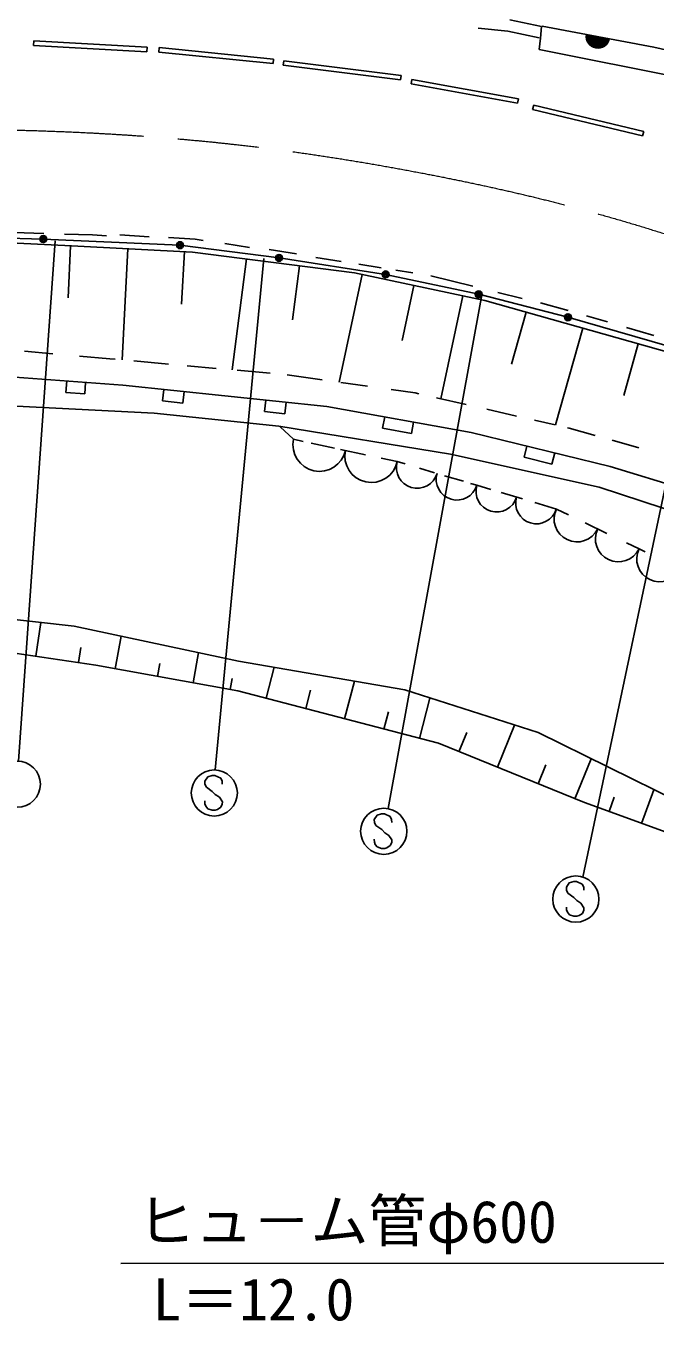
# Model space of a CAD drawing. Units: millimetres, scale not verified. Extents: x 40000 to 680000, y 20000 to 380000.
# Drawn here: x 291488 to 318722, y 277112 to 333234 of the extents above; entities that cross this region are included whole.
import ezdxf
from ezdxf.enums import TextEntityAlignment as Align

# ---------------------------------------------------------------- set-up
doc = ezdxf.new("R2010")
doc.units = ezdxf.units.MM
doc.header["$LTSCALE"] = 1000
doc.linetypes.add('CHAIN', pattern=[18.5, 12, -1.5, 3.5, -1.5])
for name, color, linetype, lineweight in [('M-BGD', 7, 'Continuous', 25), ('M-BMK', 2, 'CHAIN', 13), ('M-STR-STR3', 7, 'Continuous', 25), ('M-STR-STRC', 7, 'Continuous', 25)]:
    doc.layers.add(name, color=color, linetype=linetype, lineweight=lineweight)
doc.styles.add('ＭＳ ゴシック', font='')
doc.styles.get('ＭＳ ゴシック').set_extended_font_data('MS Gothic')

msp = doc.modelspace()

# ---------------------------------------------------------------- linework, layer by layer
at = {"layer": 'M-BGD'}
for p, q in [((312433, 333497), (313802, 333207)), ((311060, 333143), (312354, 333003)), ((312354, 333003), (313698, 332718)), ((313802, 333207), (313757, 332706)), ((318663, 332313), (313830, 333226)), ((291816, 332383), (291827, 332582)), ((296723, 332108), (291816, 332383)), ((291827, 332582), (296735, 332307)), ((296735, 332307), (296723, 332108)), ((297237, 332094), (297257, 332293)), ((297257, 332293), (302211, 331799)), ((313757, 332706), (313706, 332215)), ((324630, 330958), (318663, 332313)), ((302191, 331600), (297237, 332094)), ((302211, 331799), (302191, 331600)), ((302626, 331528), (302650, 331727)), ((302650, 331727), (307729, 331089)), ((313706, 332215), (321393, 330667)), ((307704, 330891), (302626, 331528)), ((307729, 331089), (307704, 330891)), ((308157, 330722), (308193, 330918)), ((312768, 329882), (308157, 330722)), ((308193, 330918), (312804, 330079)), ((312804, 330079), (312768, 329882)), ((313423, 329612), (313470, 329806)), ((318181, 328470), (313423, 329612)), ((313470, 329806), (318228, 328664)), ((318228, 328664), (318181, 328470)), ((287641, 324119), (292237, 323996)), ((288559, 323939), (293462, 323708)), ((290977, 324275), (292266, 324239)), ((292237, 323996), (298154, 323733)), ((293160, 324213), (294366, 324179)), ((294366, 324179), (294970, 324141)), ((295559, 324181), (296829, 324101)), ((297658, 324069), (298808, 323996)), ((298808, 323996), (299163, 323941)), ((293317, 321456), (293423, 323710)), ((293462, 323708), (298693, 323436)), ((295655, 318759), (295906, 323581)), ((298154, 323733), (302445, 323182)), ((298229, 321176), (298347, 323454)), ((298693, 323436), (305709, 322533)), ((300093, 323801), (301162, 323634)), ((302024, 323540), (303200, 323357)), ((300422, 318330), (301040, 323134)), ((302445, 323182), (307057, 322464)), ((303030, 320500), (303331, 322839)), ((304036, 323194), (305130, 323023)), ((305896, 322904), (306864, 322753)), ((305052, 317796), (306038, 322464)), ((305709, 322533), (311355, 321341)), ((307057, 322464), (311090, 321603)), ((307504, 322653), (308232, 322539)), ((309022, 322399), (310826, 321953)), ((307774, 319597), (308279, 321991)), ((311090, 321603), (314950, 320608)), ((311919, 321683), (312962, 321425)), ((309450, 317075), (310394, 321544)), ((311355, 321341), (320423, 318775)), ((313756, 321229), (314119, 321139)), ((314119, 321139), (314962, 320896)), ((312502, 318579), (313141, 320836)), ((314950, 320608), (320418, 319032)), ((315757, 320666), (316660, 320405)), ((314412, 315943), (315600, 320140)), ((317488, 320166), (318672, 319823)), ((317363, 317222), (317996, 319462)), ((291419, 319133), (292659, 319024)), ((293804, 318923), (295125, 318807)), ((295125, 318807), (295347, 318787)), ((287595, 318261), (295685, 317670)), ((296155, 318714), (297657, 318579)), ((298463, 318506), (299727, 318393)), ((300633, 318311), (302056, 318183)), ((293222, 317349), (293258, 317848)), ((294031, 317290), (294067, 317789)), ((295685, 317670), (304519, 316737)), ((302793, 318116), (304312, 317901)), ((305116, 317787), (306274, 317622)), ((294031, 317290), (293222, 317349)), ((297399, 316987), (297452, 317484)), ((298283, 316893), (298335, 317390)), ((307291, 317478), (308331, 317331)), ((308331, 317331), (308498, 317292)), ((309265, 317117), (310539, 316827)), ((297042, 316456), (289733, 316822)), ((298283, 316893), (297399, 316987)), ((301816, 316520), (301869, 317017)), ((302700, 316426), (302752, 316924)), ((304519, 316737), (310764, 315619)), ((311440, 316621), (312724, 316328)), ((302437, 315897), (297042, 316456)), ((302700, 316426), (301816, 316520)), ((306929, 315798), (307017, 316290)), ((308178, 315574), (308266, 316066)), ((313506, 316149), (314391, 315947)), ((309872, 314671), (302437, 315897)), ((303073, 315322), (302494, 315860)), ((308178, 315574), (306929, 315798)), ((310764, 315619), (316784, 314147)), ((314931, 315824), (315005, 315807)), ((315005, 315807), (316130, 315490)), ((303073, 315322), (303493, 315232)), ((303841, 315157), (304838, 314942)), ((305110, 314883), (306190, 314651)), ((313054, 314545), (313172, 315030)), ((316861, 315284), (318022, 314957)), ((306870, 314504), (307563, 314355)), ((307563, 314355), (307901, 314254)), ((316308, 313241), (309872, 314671)), ((314257, 314250), (313054, 314545)), ((314257, 314250), (314376, 314736)), ((308520, 314069), (309174, 313874)), ((309607, 313745), (310424, 313501)), ((316784, 314147), (322150, 312490)), ((310738, 313407), (311005, 313327)), ((311005, 313327), (311607, 313148)), ((321748, 311462), (316308, 313241)), ((312060, 313013), (312978, 312738)), ((313518, 312577), (314448, 312300)), ((314448, 312300), (314972, 312047)), ((315700, 311696), (316640, 311242)), ((317490, 310832), (318028, 310572)), ((318028, 310572), (318290, 310446)), ((287563, 307907), (293579, 307226)), ((292134, 307389), (291916, 305920)), ((293579, 307226), (300691, 305710)), ((294517, 305533), (287666, 306553)), ((295606, 306794), (295350, 305382)), ((293865, 306305), (293767, 305644)), ((298960, 306079), (298723, 304771)), ((300663, 304419), (294517, 305533)), ((297285, 305601), (297185, 305049)), ((300691, 305710), (307883, 304461)), ((302240, 305441), (301889, 304098)), ((300413, 304952), (300327, 304480)), ((305706, 304839), (305280, 303210)), ((309342, 302147), (300663, 304419)), ((303805, 304445), (303597, 303651)), ((307883, 304461), (313656, 302609)), ((308975, 304111), (308518, 302362)), ((307179, 303517), (306982, 302765)), ((310574, 302622), (310234, 301784)), ((312643, 302934), (311901, 301107)), ((313656, 302609), (319744, 299607)), ((315671, 299576), (309342, 302147)), ((315951, 301477), (315248, 299747)), ((313992, 301212), (313659, 300393)), ((316952, 299808), (316728, 299192)), ((318666, 300138), (318136, 298680)), ((320796, 297714), (315671, 299576))]:
    msp.add_line(p, q, dxfattribs=at)
for centre, radius in [((292237, 323996), 150), ((292237, 323996), 100), ((292237, 323996), 50), ((298154, 323733), 150), ((298154, 323733), 100), ((298154, 323733), 50), ((302445, 323182), 150), ((302445, 323182), 100), ((302445, 323182), 50), ((307057, 322464), 150), ((307057, 322464), 100), ((307057, 322464), 50), ((311090, 321603), 150), ((311090, 321603), 100), ((311090, 321603), 50), ((314950, 320608), 150), ((314950, 320608), 100), ((314950, 320608), 50)]:
    msp.add_circle(centre, radius, dxfattribs=at)
for centre, radius, start, end in [((316246, 332769), 500, 169.3048, 349.3048), ((316246, 332769), 500, 169.3048, 349.3048), ((316246, 332769), 450, 169.3048, 349.3048), ((316246, 332769), 400, 169.3048, 349.3048), ((316246, 332769), 350, 169.3048, 349.3048), ((316246, 332769), 300, 169.3048, 349.3048), ((316246, 332769), 250, 169.3048, 349.3048), ((316246, 332769), 200, 169.3048, 349.3048), ((316246, 332769), 150, 169.3048, 349.3048), ((316246, 332769), 100, 169.3048, 349.3048), ((316246, 332769), 50, 169.3048, 349.3048), ((304195, 315080), 1148, 167.842, 347.842), ((306440, 314597), 1148, 167.842, 347.842), ((308424, 314098), 898, 163.3792, 343.3791), ((310145, 313584), 898, 163.3792, 343.3791), ((311866, 313070), 898, 163.3792, 343.3791), ((313587, 312557), 898, 163.3792, 343.3791), ((315343, 311868), 994, 154.2375, 334.2375), ((317133, 311004), 994, 154.2375, 334.2375), ((318923, 310140), 994, 154.2375, 334.2375)]:
    msp.add_arc(centre, radius, start, end, dxfattribs=at)
for points, knots in [([(311603, 339742), (312721, 339596), (313840, 339450), (314960, 339318), (315746, 339225), (316532, 339138), (317316, 339030), (318459, 338873), (319596, 338670), (320730, 338452), (322737, 338066), (324735, 337631), (326720, 337142), (328253, 336764), (329779, 336354), (331303, 335935), (334460, 335067), (337609, 334160), (340682, 333032), (342796, 332256), (344874, 331376), (346908, 330408), (349537, 329158), (352094, 327763), (354609, 326292), (357345, 324693), (360032, 323005), (362596, 321150), (364884, 319494), (367073, 317703), (369268, 315916), (371767, 313881), (374272, 311849), (376583, 309610), (377815, 308417), (378992, 307164), (380172, 305919), (381588, 304423), (383007, 302938), (384501, 301507), (385781, 300282), (387115, 299096), (388179, 297700), (388932, 296713), (389550, 295620), (390167, 294527)], [0, 0, 0, 0, 1, 1, 1, 2, 2, 2, 3, 3, 3, 4, 4, 4, 5, 5, 5, 6, 6, 6, 7, 7, 7, 8, 8, 8, 9, 9, 9, 10, 10, 10, 11, 11, 11, 12, 12, 12, 13, 13, 13, 14, 14, 14, 15, 15, 15, 15]), ([(383507, 295643), (382766, 296951), (382025, 298258), (381191, 299505), (380427, 300646), (379585, 301737), (378706, 302794), (377849, 303825), (376957, 304825), (376031, 305794), (375017, 306856), (373963, 307881), (372881, 308874), (371799, 309868), (370688, 310831), (369595, 311813), (367978, 313266), (366399, 314762), (364748, 316177), (363430, 317306), (362065, 318384), (360655, 319396), (358985, 320595), (357250, 321701), (355548, 322856), (354371, 323655), (353210, 324478), (352007, 325235), (350326, 326293), (348565, 327223), (346770, 328079), (345030, 328909), (343259, 329669), (341466, 330370), (339841, 331006), (338198, 331594), (336547, 332161), (334917, 332721), (333279, 333261), (331640, 333790), (329684, 334421), (327726, 335036), (325772, 335703), (324196, 336241), (322622, 336812), (320999, 337121), (319637, 337381), (318239, 337456), (316842, 337532)], [0, 0, 0, 0, 1, 1, 1, 2, 2, 2, 3, 3, 3, 4, 4, 4, 5, 5, 5, 6, 6, 6, 7, 7, 7, 8, 8, 8, 9, 9, 9, 10, 10, 10, 11, 11, 11, 12, 12, 12, 13, 13, 13, 14, 14, 14, 15, 15, 15, 16, 16, 16, 16])]:
    msp.add_open_spline(points, degree=3, knots=knots, dxfattribs=at)
at = {"layer": 'M-BMK'}
msp.add_open_spline([(266323, 325858), (268506, 326357), (270689, 326855), (272889, 327271), (275398, 327746), (277929, 328113), (280471, 328358), (282310, 328535), (284155, 328648), (286001, 328703), (288794, 328787), (291591, 328739), (294382, 328594), (296477, 328484), (298570, 328319), (300654, 328084), (303367, 327777), (306067, 327350), (308750, 326834), (311088, 326384), (313412, 325866), (315707, 325241), (318420, 324501), (321090, 323611), (323747, 322679), (326367, 321761), (328975, 320802), (331502, 319662), (333663, 318687), (335766, 317580), (337832, 316415), (339594, 315423), (341329, 314388), (343054, 313336), (343631, 312984), (344207, 312630), (344777, 312269), (346074, 311447), (347343, 310584), (348595, 309696), (348804, 309548), (349012, 309399), (349219, 309249), (349427, 309100), (349634, 308950), (349841, 308799), (350047, 308648), (350254, 308497), (350459, 308345), (350853, 308054), (351245, 307760), (351636, 307464), (352026, 307168), (352416, 306871), (352804, 306572), (353183, 306279), (353561, 305985), (353939, 305690)], degree=3, knots=[0, 0, 0, 0, 1, 1, 1, 2, 2, 2, 3, 3, 3, 4, 4, 4, 5, 5, 5, 6, 6, 6, 7, 7, 7, 8, 8, 8, 9, 9, 9, 10, 10, 10, 11, 11, 11, 12, 12, 12, 13, 13, 13, 14, 14, 14, 15, 15, 15, 16, 16, 16, 17, 17, 17, 18, 18, 18, 19, 19, 19, 19], dxfattribs=at)
at = {"layer": 'M-STR-STR3'}
msp.add_line((295594, 279603), (319156, 279615), dxfattribs=at)
at = {"layer": 'M-STR-STRC'}
for p, q in [((291165, 301373), (292758, 323914)), ((299686, 300994), (301781, 323152)), ((307164, 299318), (311218, 321580)), ((315590, 296353), (320376, 319043)), ((299358, 300692), (299234, 300508)), ((299234, 300508), (299237, 300376)), ((299237, 300376), (299300, 300247)), ((299550, 300758), (299358, 300692)), ((299671, 300756), (299550, 300758)), ((299922, 300637), (299671, 300756)), ((299985, 300506), (299922, 300637)), ((299985, 300376), (299985, 300506)), ((299300, 300247), (299556, 300066)), ((299556, 300066), (299685, 299934)), ((299685, 299934), (299864, 299818)), ((299864, 299818), (299991, 299618)), ((299238, 299528), (299235, 299649)), ((299277, 299425), (299238, 299528)), ((299361, 299315), (299277, 299425)), ((299548, 299254), (299361, 299315)), ((299683, 299254), (299548, 299254)), ((299783, 299284), (299683, 299254)), ((299925, 299376), (299783, 299284)), ((299985, 299507), (299925, 299376)), ((299991, 299618), (299985, 299507)), ((306693, 299033), (306569, 298849)), ((306569, 298849), (306572, 298717)), ((306572, 298717), (306635, 298588)), ((306635, 298588), (306890, 298406)), ((306885, 299099), (306693, 299033)), ((307006, 299096), (306885, 299099)), ((307256, 298978), (307006, 299096)), ((307319, 298846), (307256, 298978)), ((307320, 298717), (307319, 298846)), ((306890, 298406), (307020, 298275)), ((307020, 298275), (307199, 298159)), ((307199, 298159), (307325, 297959)), ((306572, 297869), (306569, 297990)), ((306612, 297766), (306572, 297869)), ((306696, 297656), (306612, 297766)), ((306883, 297595), (306696, 297656)), ((307017, 297595), (306883, 297595)), ((307117, 297624), (307017, 297595)), ((307260, 297717), (307117, 297624)), ((307320, 297848), (307260, 297717)), ((307325, 297959), (307320, 297848)), ((315009, 296095), (314885, 295911)), ((314885, 295911), (314888, 295779)), ((314888, 295779), (314951, 295650)), ((315201, 296161), (315009, 296095)), ((315322, 296159), (315201, 296161)), ((315572, 296040), (315322, 296159)), ((315635, 295909), (315572, 296040)), ((315635, 295780), (315635, 295909)), ((314951, 295650), (315206, 295469)), ((315206, 295469), (315335, 295337)), ((315335, 295337), (315515, 295221)), ((315515, 295221), (315641, 295021)), ((314888, 294931), (314885, 295053)), ((314928, 294829), (314888, 294931)), ((315012, 294718), (314928, 294829)), ((315199, 294658), (315012, 294718)), ((315333, 294658), (315199, 294658)), ((315433, 294687), (315333, 294658)), ((315575, 294779), (315433, 294687)), ((315636, 294911), (315575, 294779)), ((315641, 295021), (315636, 294911))]:
    msp.add_line(p, q, dxfattribs=at)
for centre in [(291114, 300375), (299642, 299995), (306977, 298336), (315292, 295399)]:
    msp.add_circle(centre, 1000, dxfattribs=at)

# ---------------------------------------------------------------- texts
at = {"layer": 'M-STR-STR3', "style": 'ＭＳ ゴシック'}
for s, p in [('ヒュ－ム管', (296312, 279993)), ('φ600', (308832, 279951)), ('L＝12.0', (296970, 276588))]:
    msp.add_text(s, height=1833, rotation=0.03, dxfattribs=at).set_placement(p, align=Align.BOTTOM_LEFT)

doc.saveas('drawing.dxf')
